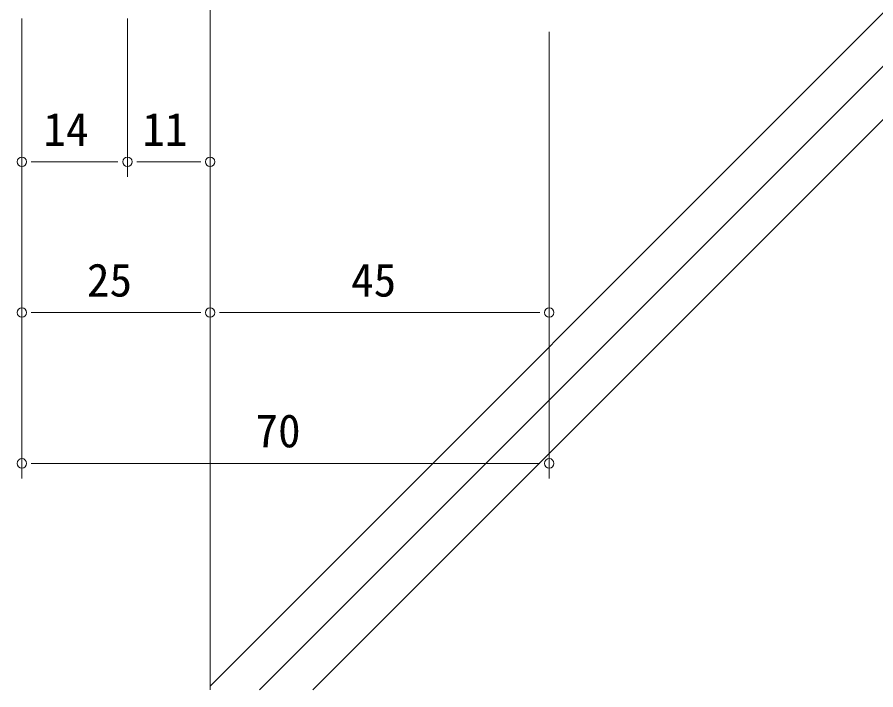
# Model space of a CAD drawing. Units: millimetres on the paper. Extents: x -420 to 420, y -297 to 297.
# Drawn here: x -270.4 to -156.4, y -151.8 to -62.6 of the extents above; entities that cross this region are included whole.
import ezdxf
from ezdxf.enums import TextEntityAlignment as Align

# ---------------------------------------------------------------- set-up
doc = ezdxf.new("R2010")
doc.units = ezdxf.units.MM
for name, color, linetype, lineweight in [('0-0_0', 7, 'Continuous', 9), ('0-3_2-1寸法', 7, 'Continuous', 9), ('0-C_5-3図補助', 7, 'Continuous', 9), ('0-E_5-1躯体', 9, 'Continuous', 18)]:
    doc.layers.add(name, color=color, linetype=linetype, lineweight=lineweight)
doc.styles.add('ＭＳ ゴシック', font='')
doc.styles.get('ＭＳ ゴシック').set_extended_font_data('MS Gothic')

msp = doc.modelspace()

# ---------------------------------------------------------------- linework, layer by layer
at = {"layer": '0-0_0'}
for p, q in [((-268.484, -81.742), (-267.234, -81.742)), ((-256.984, -81.742), (-258.234, -81.742)), ((-254.484, -81.742), (-253.234, -81.742)), ((-246.005, -81.742), (-247.255, -81.742)), ((-268.484, -101.742), (-267.234, -101.742)), ((-246.005, -101.742), (-247.255, -101.742)), ((-243.505, -101.742), (-242.255, -101.742)), ((-200.998, -101.742), (-202.248, -101.742)), ((-268.484, -121.742), (-267.234, -121.742)), ((-200.998, -121.742), (-202.248, -121.742))]:
    msp.add_line(p, q, dxfattribs=at)
for centre, start, end in [((-269.734, -81.742), 0, 180), ((-269.734, -81.742), 180, 0), ((-255.734, -81.742), 0, 180), ((-255.734, -81.742), 0, 180), ((-255.734, -81.742), 180, 0), ((-255.734, -81.742), 180, 0), ((-244.755, -81.742), 0, 180), ((-244.755, -81.742), 180, 0), ((-269.734, -101.742), 0, 180), ((-244.755, -101.742), 0, 180), ((-244.755, -101.742), 0, 180), ((-199.748, -101.742), 0, 180), ((-269.734, -101.742), 180, 0), ((-244.755, -101.742), 180, 0), ((-244.755, -101.742), 180, 0), ((-199.748, -101.742), 180, 0), ((-269.734, -121.742), 0, 180), ((-269.734, -121.742), 180, 0), ((-199.748, -121.742), 0, 180), ((-199.748, -121.742), 180, 0)]:
    msp.add_arc(centre, 0.625, start, end, dxfattribs=at)
at = {"layer": '0-3_2-1寸法'}
for p, q in [((-269.734, -62.742), (-269.734, -123.742)), ((-269.734, -62.742), (-269.734, -83.742)), ((-269.734, -62.742), (-269.734, -103.742)), ((-255.734, -62.742), (-255.734, -83.742)), ((-255.734, -62.742), (-255.734, -83.742)), ((-244.755, -64.873), (-244.755, -83.742)), ((-244.755, -64.873), (-244.755, -103.742)), ((-199.748, -64.498), (-199.748, -123.742)), ((-199.748, -64.498), (-199.748, -103.742)), ((-258.234, -81.742), (-267.234, -81.742)), ((-247.255, -81.742), (-253.234, -81.742)), ((-244.755, -84.117), (-244.755, -103.742)), ((-247.255, -101.742), (-267.234, -101.742)), ((-242.255, -101.742), (-202.248, -101.742)), ((-267.234, -121.742), (-202.248, -121.742))]:
    msp.add_line(p, q, dxfattribs=at)
at = {"layer": '0-C_5-3図補助'}
for p, q in [((-244.755, -151.285), (-45.258, 48.213)), ((-238.186, -151.787), (-38.186, 48.213)), ((-231.115, -151.787), (-31.115, 48.213))]:
    msp.add_line(p, q, dxfattribs=at)
at = {"layer": '0-E_5-1躯体'}
msp.add_line((-244.755, 33.213), (-244.755, -151.787), dxfattribs=at)

# ---------------------------------------------------------------- texts
at = {"layer": '0-3_2-1寸法', "style": 'ＭＳ ゴシック'}
for s, p in [('14', (-266.876, -80.942)), ('11', (-253.762, -80.942)), ('25', (-261.097, -100.942)), ('45', (-226.043, -100.942)), ('70', (-238.731, -120.942))]:
    msp.add_text(s, height=4.399, dxfattribs=at).set_placement(p, align=Align.BOTTOM_LEFT)

doc.saveas('drawing.dxf')
